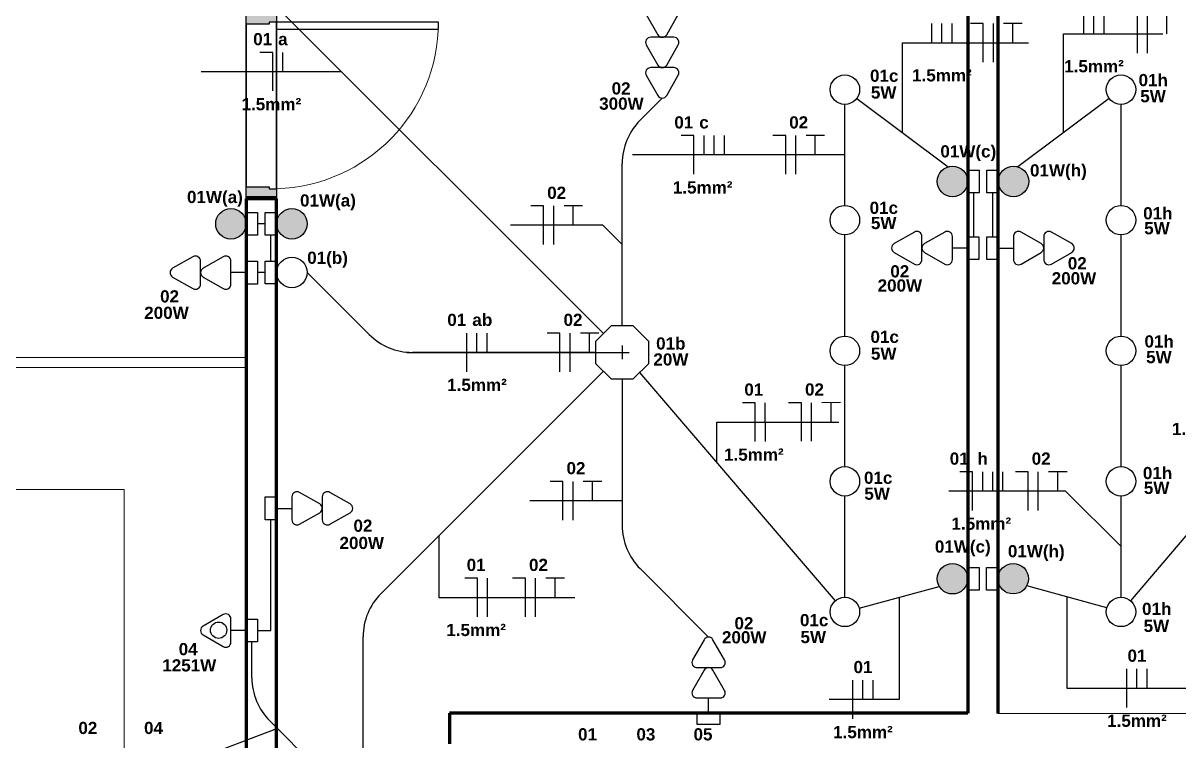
# Model space of a CAD drawing. Extents: x 1450 to 1868, y 82 to 351.
# Drawn here: x 1511.77 to 1517.45, y 143.17 to 146.7 of the extents above; entities that cross this region are included whole.
import ezdxf
from ezdxf.enums import TextEntityAlignment as Align

# ---------------------------------------------------------------- set-up
doc = ezdxf.new("R2010")
doc.units = 0
doc.header["$LTSCALE"] = 0.5
doc.linetypes.add('ELETRODUTO_TETO', pattern=[1000, 1000, 0])
doc.layers.get('0').update_dxf_attribs({"linetype": 'CONTINUOUS'})
for name, color, linetype, lineweight in [('A-DOOR', 31, 'CONTINUOUS', 25), ('A-DOOR-FRAM', 31, 'CONTINUOUS', 9), ('A-FLOR', 192, 'CONTINUOUS', 9), ('A-WALL', 113, 'CONTINUOUS', 30)]:
    doc.layers.add(name, color=color, linetype=linetype, lineweight=lineweight)
for name, color, linetype in [('CENTRAL DE AR', 10, 'CONTINUOUS'), ('ELETRODUTO_TETO', 2, 'CONTINUOUS'), ('FIACAO', 7, 'CONTINUOUS'), ('Iluminação', 7, 'CONTINUOUS'), ('INDICACAO_BIT_FIACAO', 7, 'CONTINUOUS'), ('INDICACAO_CIRCUITO', 2, 'CONTINUOUS'), ('INDICACAO_INTERRUPTOR_FIA', 2, 'CONTINUOUS'), ('INDICACAO_POTENCIA', 1, 'CONTINUOUS'), ('LINHA_DE_CHAMADA', 7, 'CONTINUOUS'), ('LUMINÁRIAS', 3, 'CONTINUOUS'), ('TOMADAS ABNT', 10, 'CONTINUOUS')]:
    doc.layers.add(name, color=color, linetype=linetype)
doc.styles.add('Arial', font='arialbd.ttf', dxfattribs={"height": 100})

# ---------------------------------------------------------------- blocks, each defined once
blk = doc.blocks.new('Porta Simples de Abrir - 80x210cm - Marco de Madeira-3450797-Planta Baixa')
at = {"layer": 'A-DOOR-FRAM', "lineweight": 25}
h = blk.add_hatch(color=256, dxfattribs=at)
h.paths.add_polyline_path([(-450, 75), (-450, -75), (-410, -75), (-409.9, -38), (-400, -38), (-400, 75), (-449.1, 75)], flags=0)
h.paths.add_polyline_path([(400, 75), (400, -38), (410, -38), (410, -75), (450, -75), (450, 75), (419.9, 75)], flags=0)
at = {"layer": 'A-DOOR'}
for p, q in [((400, 75), (-400, 75)), ((-410, -75), (410, -75)), ((375, -75), (375, -871)), ((410, -75), (375, -75)), ((410, -871), (410, -75)), ((375, -871), (410, -871))]:
    blk.add_line(p, q, dxfattribs=at)
at = {"layer": 'A-DOOR', "lineweight": 9}
blk.add_arc((410, -50.9), 820.1, 181.6836, 270, dxfattribs=at)
at = {"layer": 'A-DOOR-FRAM', "lineweight": 25}
for p, q in [((-450, 75), (-400, 75)), ((-450, -75), (-450, 75)), ((-400, 75), (-400, -38)), ((400, 75), (450, 75)), ((400, -38), (400, 75)), ((450, 75), (450, -75)), ((-400, -38), (-410, -38)), ((-410, -38), (-410, -75)), ((410, -38), (400, -38)), ((410, -75), (410, -38)), ((-410, -75), (-450, -75)), ((450, -75), (410, -75))]:
    blk.add_line(p, q, dxfattribs=at)
blk = doc.blocks.new('*U415', base_point=(-26502.02, 35745.69))
at = {"layer": 'LUMINÁRIAS'}
blk.add_circle((-26502.02, 35745.69), 7.25, dxfattribs=at)
blk = doc.blocks.new('*U416', base_point=(-26502.02, 35745.69))
at = {"layer": 'LUMINÁRIAS'}
blk.add_circle((-26502.02, 35745.69), 7.25, dxfattribs=at)
blk = doc.blocks.new('*U417', base_point=(-26502.02, 35745.69))
at = {"layer": 'LUMINÁRIAS'}
blk.add_circle((-26502.02, 35745.69), 7.25, dxfattribs=at)
blk = doc.blocks.new('*U418', base_point=(-26490.44, 35686.54))
at = {"layer": 'LUMINÁRIAS'}
blk.add_circle((-26490.44, 35686.54), 7.25, dxfattribs=at)
blk = doc.blocks.new('*U419', base_point=(-26485.48, 35624.92))
at = {"layer": 'LUMINÁRIAS'}
blk.add_circle((-26485.48, 35624.92), 7.25, dxfattribs=at)
blk = doc.blocks.new('*U420', base_point=(-26797.87, 35335.69))
at = {"layer": 'LUMINÁRIAS'}
blk.add_circle((-26797.87, 35335.69), 7.25, dxfattribs=at)
blk = doc.blocks.new('*U421', base_point=(-26422.74, 35721.5))
at = {"layer": 'LUMINÁRIAS'}
blk.add_circle((-26422.74, 35721.5), 7.25, dxfattribs=at)
blk = doc.blocks.new('*U422', base_point=(-26422.74, 35721.5))
at = {"layer": 'LUMINÁRIAS'}
blk.add_circle((-26422.74, 35721.5), 7.25, dxfattribs=at)
blk = doc.blocks.new('*U423', base_point=(-26403.65, 35583.27))
at = {"layer": 'LUMINÁRIAS'}
blk.add_circle((-26403.65, 35583.27), 7.25, dxfattribs=at)
blk = doc.blocks.new('*U424', base_point=(-26403.65, 35583.27))
at = {"layer": 'LUMINÁRIAS'}
blk.add_circle((-26403.65, 35583.27), 7.25, dxfattribs=at)
blk = doc.blocks.new('*U427', base_point=(-26400.52, 35671.52))
h = blk.add_hatch(color=256)
h.dxf.hatch_style = 1
h.paths.add_polyline_path([(-26408.02, 35679.02, 1), (-26393.02, 35679.02, 1)])
blk.add_lwpolyline([(-26406.13, 35671.52), (-26394.92, 35671.52), (-26394.92, 35665.91), (-26406.13, 35665.91)], close=True)
blk.add_circle((-26400.52, 35679.02), 7.5)
blk = doc.blocks.new('*U430', base_point=(-26646.86, 35363.16))
h = blk.add_hatch(color=256)
h.dxf.hatch_style = 1
h.paths.add_polyline_path([(-26654.36, 35370.66, 1), (-26639.36, 35370.66, 1)])
blk.add_lwpolyline([(-26652.46, 35363.16), (-26641.25, 35363.16), (-26641.25, 35357.56), (-26652.46, 35357.56)], close=True)
blk.add_circle((-26646.86, 35370.66), 7.5)
blk = doc.blocks.new('*U431', base_point=(-26402.45, 35757.91))
for p, q in [((-26394.95, 35763.6), (-26394.95, 35757.91)), ((-26381.25, 35760.08), (-26391.21, 35765.77)), ((-26379.99, 35763.6), (-26379.99, 35757.91)), ((-26366.28, 35760.08), (-26376.25, 35765.77)), ((-26402.45, 35757.91), (-26394.95, 35757.91)), ((-26394.95, 35757.91), (-26394.95, 35752.22)), ((-26391.21, 35750.05), (-26381.25, 35755.74)), ((-26379.99, 35757.91), (-26379.99, 35752.22)), ((-26376.25, 35750.05), (-26366.28, 35755.74))]:
    blk.add_line(p, q)
blk.add_lwpolyline([(-26402.45, 35763.51), (-26402.45, 35752.31), (-26408.05, 35752.31), (-26408.05, 35763.51)], close=True)
for centre, start, end in [((-26392.45, 35763.6), 60.2551, 180), ((-26377.49, 35763.6), 60.2551, 180), ((-26382.49, 35757.91), 299.7449, 60.2551), ((-26367.53, 35757.91), 299.7449, 60.2551), ((-26392.45, 35752.22), 180, 299.7449), ((-26377.49, 35752.22), 180, 299.7449)]:
    blk.add_arc(centre, 2.5, start, end)
blk = doc.blocks.new('*U432', base_point=(-26623.05, 35513.08))
for p, q in [((-26615.55, 35518.78), (-26615.55, 35513.08)), ((-26601.85, 35515.25), (-26611.81, 35520.95)), ((-26600.59, 35518.78), (-26600.59, 35513.08)), ((-26586.89, 35515.25), (-26596.85, 35520.95)), ((-26585.63, 35518.78), (-26585.63, 35513.08)), ((-26571.93, 35515.25), (-26581.89, 35520.95)), ((-26623.05, 35513.08), (-26615.55, 35513.08)), ((-26615.55, 35513.08), (-26615.55, 35507.39)), ((-26600.59, 35513.08), (-26600.59, 35507.39)), ((-26585.63, 35513.08), (-26585.63, 35507.39)), ((-26611.81, 35505.22), (-26601.85, 35510.91)), ((-26596.85, 35505.22), (-26586.89, 35510.91)), ((-26581.89, 35505.22), (-26571.93, 35510.91))]:
    blk.add_line(p, q)
blk.add_lwpolyline([(-26623.05, 35518.69), (-26623.05, 35507.48), (-26628.66, 35507.48), (-26628.66, 35518.69)], close=True)
for centre, start, end in [((-26613.05, 35518.78), 60.2551, 180), ((-26598.09, 35518.78), 60.2551, 180), ((-26583.13, 35518.78), 60.2551, 180), ((-26603.09, 35513.08), 299.7449, 60.2551), ((-26588.13, 35513.08), 299.7449, 60.2551), ((-26573.17, 35513.08), 299.7449, 60.2551), ((-26613.05, 35507.39), 180, 299.7449), ((-26598.09, 35507.39), 180, 299.7449), ((-26583.13, 35507.39), 180, 299.7449)]:
    blk.add_arc(centre, 2.5, start, end)
blk = doc.blocks.new('*U425', base_point=(-26022.33, 35757.8))
h = blk.add_hatch(color=256)
h.dxf.hatch_style = 1
h.paths.add_polyline_path([(-26029.83, 35765.3, 1), (-26014.83, 35765.3, 1)])
blk.add_lwpolyline([(-26027.93, 35757.8), (-26016.72, 35757.8), (-26016.72, 35752.19), (-26027.93, 35752.19)], close=True)
blk.add_circle((-26022.33, 35765.3), 7.5)
blk = doc.blocks.new('*U426', base_point=(-26132.09, 35638.45))
blk.add_lwpolyline([(-26132.09, 35644.05), (-26132.09, 35632.84), (-26137.69, 35632.84), (-26137.69, 35644.05)], close=True)
blk.add_circle((-26124.59, 35638.45), 7.5)
blk = doc.blocks.new('*U429', base_point=(-26071.39, 35761.89))
for p, q in [((-26063.89, 35767.58), (-26063.89, 35761.89)), ((-26050.18, 35764.06), (-26060.15, 35769.75)), ((-26048.93, 35767.58), (-26048.93, 35761.89)), ((-26035.22, 35764.06), (-26045.18, 35769.75)), ((-26071.39, 35761.89), (-26063.89, 35761.89)), ((-26063.89, 35761.89), (-26063.89, 35756.2)), ((-26048.93, 35761.89), (-26048.93, 35756.2)), ((-26060.15, 35754.03), (-26050.18, 35759.72)), ((-26045.18, 35754.03), (-26035.22, 35759.72))]:
    blk.add_line(p, q)
blk.add_lwpolyline([(-26071.39, 35767.49), (-26071.39, 35756.29), (-26076.99, 35756.29), (-26076.99, 35767.49)], close=True)
for centre, start, end in [((-26061.39, 35767.58), 60.2551, 180), ((-26046.43, 35767.58), 60.2551, 180), ((-26051.43, 35761.89), 299.7449, 60.2551), ((-26036.46, 35761.89), 299.7449, 60.2551), ((-26061.39, 35756.2), 180, 299.7449), ((-26046.43, 35756.2), 180, 299.7449)]:
    blk.add_arc(centre, 2.5, start, end)
blk = doc.blocks.new('*U433', base_point=(-26377.98, 35343.84))
for p, q in [((-26370.48, 35349.53), (-26370.48, 35343.84)), ((-26356.78, 35346.01), (-26366.74, 35351.7)), ((-26355.52, 35349.53), (-26355.52, 35343.84)), ((-26341.82, 35346.01), (-26351.78, 35351.7)), ((-26377.98, 35343.84), (-26370.48, 35343.84)), ((-26370.48, 35343.84), (-26370.48, 35338.15)), ((-26366.74, 35335.98), (-26356.78, 35341.67)), ((-26355.52, 35343.84), (-26355.52, 35338.15)), ((-26351.78, 35335.98), (-26341.82, 35341.67))]:
    blk.add_line(p, q)
blk.add_lwpolyline([(-26377.98, 35349.44), (-26377.98, 35338.24), (-26383.59, 35338.24), (-26383.59, 35349.44)], close=True)
for centre, start, end in [((-26367.98, 35349.53), 60.2551, 180), ((-26353.02, 35349.53), 60.2551, 180), ((-26358.02, 35343.84), 299.7449, 60.2551), ((-26343.06, 35343.84), 299.7449, 60.2551), ((-26367.98, 35338.15), 180, 299.7449), ((-26353.02, 35338.15), 180, 299.7449)]:
    blk.add_arc(centre, 2.5, start, end)
blk = doc.blocks.new('*U188', base_point=(-46314.27, 15803.92))
for p, q in [((-46316.44, 15825.12), (-46322.13, 15815.16)), ((-46306.41, 15815.16), (-46312.1, 15825.12)), ((-46319.96, 15811.42), (-46314.27, 15811.42)), ((-46314.27, 15811.42), (-46308.58, 15811.42)), ((-46314.27, 15803.92), (-46314.27, 15811.42))]:
    blk.add_line(p, q)
blk.add_lwpolyline([(-46319.88, 15803.92), (-46308.67, 15803.92), (-46308.67, 15798.31), (-46319.88, 15798.31)], close=True)
blk.add_circle((-46314.1, 15817.46), 4.02)
for centre, start, end in [((-46314.27, 15823.88), 29.7449, 150.2551), ((-46319.96, 15813.92), 150.2551, 270), ((-46308.58, 15813.92), 270, 29.7449)]:
    blk.add_arc(centre, 2.5, start, end)
blk = doc.blocks.new('*U548', base_point=(-28585.85, 34306.46))
at = {"layer": 'LUMINÁRIAS'}
blk.add_lwpolyline([(-28598.94, 34311.88), (-28598.94, 34301.04), (-28591.27, 34293.37), (-28580.43, 34293.37), (-28572.76, 34301.04), (-28572.76, 34311.88), (-28580.43, 34319.55), (-28591.27, 34319.55)], close=True, dxfattribs=at)
for points in [[(-28589.22, 34306.46), (-28582.49, 34306.46)], [(-28585.85, 34309.83), (-28585.85, 34303.1)]]:
    blk.add_lwpolyline(points, dxfattribs=at)
blk = doc.blocks.new('*U551', base_point=(-28058.45, 34543.94))
at = {"linetype": 'ByBlock'}
blk.add_lwpolyline([(-28058.45, 34543.94), (-28058.45, 34593.69)], dxfattribs=at)
blk = doc.blocks.new('*U552', base_point=(-28058.45, 34608.18))
at = {"linetype": 'ByBlock'}
blk.add_lwpolyline([(-28058.45, 34608.18), (-28058.45, 34657.92)], dxfattribs=at)
blk = doc.blocks.new('*U553', base_point=(-28058.45, 34672.42))
at = {"linetype": 'ByBlock'}
blk.add_lwpolyline([(-28058.45, 34672.42), (-28058.45, 34722.16)], dxfattribs=at)
blk = doc.blocks.new('*U554', base_point=(-28058.45, 34736.65))
at = {"linetype": 'ByBlock'}
blk.add_lwpolyline([(-28058.45, 34736.65), (-28058.45, 34786.4)], dxfattribs=at)
blk = doc.blocks.new('*U555', base_point=(-28064.25, 34789.31))
at = {"linetype": 'ByBlock'}
blk.add_lwpolyline([(-28064.25, 34789.31), (-28109.25, 34755.67)], dxfattribs=at)
blk = doc.blocks.new('*U556', base_point=(-28121.67, 34742.88))
at = {"linetype": 'ByBlock'}
blk.add_lwpolyline([(-28121.67, 34742.88), (-28121.67, 34742.88), (-28121.67, 34721.31)], dxfattribs=at)
blk = doc.blocks.new('*U565', base_point=(-27957.86, 34654.87))
at = {"linetype": 'ByBlock'}
blk.add_lwpolyline([(-27957.86, 34654.87), (-28053.76, 34542.21)], dxfattribs=at)
blk = doc.blocks.new('*U435', base_point=(-26539.72, 35312.08))
for p, q in [((-26532.22, 35317.77), (-26532.22, 35312.08)), ((-26518.52, 35314.25), (-26528.48, 35319.94)), ((-26517.26, 35317.77), (-26517.26, 35312.08)), ((-26503.56, 35314.25), (-26513.52, 35319.94)), ((-26539.72, 35312.08), (-26532.22, 35312.08)), ((-26532.22, 35312.08), (-26532.22, 35306.38)), ((-26517.26, 35312.08), (-26517.26, 35306.38)), ((-26528.48, 35304.21), (-26518.52, 35309.91)), ((-26513.52, 35304.21), (-26503.56, 35309.91))]:
    blk.add_line(p, q)
blk.add_lwpolyline([(-26539.72, 35317.68), (-26539.72, 35306.47), (-26545.33, 35306.47), (-26545.33, 35317.68)], close=True)
for centre, start, end in [((-26529.72, 35317.77), 60.2551, 180), ((-26514.76, 35317.77), 60.2551, 180), ((-26519.76, 35312.08), 299.7449, 60.2551), ((-26504.8, 35312.08), 299.7449, 60.2551), ((-26529.72, 35306.38), 180, 299.7449), ((-26514.76, 35306.38), 180, 299.7449)]:
    blk.add_arc(centre, 2.5, start, end)
blk = doc.blocks.new('*U578', base_point=(-28440.62, 34446.47))
at = {"linetype": 'ByBlock'}
blk.add_lwpolyline([(-28440.62, 34446.47), (-28477.28, 34483.12, -0.198912), (-28486.07, 34504.33), (-28486.07, 34521.94)], format="xyb", dxfattribs=at)
blk = doc.blocks.new('*U579', base_point=(-28483.26, 34527.54))
at = {"linetype": 'ByBlock'}
blk.add_lwpolyline([(-28483.26, 34527.54), (-28476.67, 34527.54), (-28476.67, 34582.06)], dxfattribs=at)
blk = doc.blocks.new('*U580', base_point=(-28431.37, 34450.3))
at = {"linetype": 'ByBlock'}
blk.add_lwpolyline([(-28431.37, 34450.3), (-28431.37, 34524.45, -0.198912), (-28422.58, 34545.66), (-28313.12, 34655.12)], format="xyb", dxfattribs=at)
blk = doc.blocks.new('*U581', base_point=(-28303.87, 34651.28))
at = {"linetype": 'ByBlock'}
blk.add_lwpolyline([(-28303.87, 34651.28), (-28303.87, 34579.22, 0.198912), (-28295.08, 34558.01), (-28261.37, 34524.29), (-28261.37, 34524.29)], format="xyb", dxfattribs=at)
blk = doc.blocks.new('*U582', base_point=(-28303.87, 34677.46))
at = {"linetype": 'ByBlock'}
blk.add_lwpolyline([(-28303.87, 34677.46), (-28303.87, 34757.35, -0.198912), (-28295.08, 34778.56), (-28284.16, 34789.49), (-28284.16, 34789.49)], format="xyb", dxfattribs=at)
blk = doc.blocks.new('*U583', base_point=(-28313.12, 34673.63))
at = {"linetype": 'ByBlock'}
blk.add_lwpolyline([(-28313.12, 34673.63), (-28570.81, 34931.32), (-28570.81, 34937.65), (-28570.92, 34937.76)], dxfattribs=at)
blk = doc.blocks.new('*U584', base_point=(-28316.96, 34664.37))
at = {"linetype": 'ByBlock'}
blk.add_lwpolyline([(-28316.96, 34664.37), (-28407.12, 34664.37, -0.198912), (-28428.33, 34673.16), (-28458.87, 34703.7)], format="xyb", dxfattribs=at)
blk = doc.blocks.new('*U585', base_point=(-28476.67, 34709.3))
at = {"linetype": 'ByBlock'}
blk.add_lwpolyline([(-28476.67, 34709.3), (-28476.67, 34722.04)], dxfattribs=at)
blk = doc.blocks.new('*U586', base_point=(-28479.47, 34727.64))
at = {"linetype": 'ByBlock'}
blk.add_lwpolyline([(-28479.47, 34727.64), (-28483.26, 34727.64)], dxfattribs=at)
blk = doc.blocks.new('*U587', base_point=(-28479.47, 34703.66))
at = {"linetype": 'ByBlock'}
blk.add_lwpolyline([(-28479.47, 34703.66), (-28483.26, 34703.64)], dxfattribs=at)
blk = doc.blocks.new('*U588', base_point=(-28295.32, 34654.41))
at = {"linetype": 'ByBlock'}
blk.add_lwpolyline([(-28295.32, 34654.41), (-28199.01, 34542.19)], dxfattribs=at)
blk = doc.blocks.new('*U589', base_point=(-28194.3, 34543.94))
at = {"linetype": 'ByBlock'}
blk.add_lwpolyline([(-28194.3, 34543.94), (-28194.3, 34593.69)], dxfattribs=at)
blk = doc.blocks.new('*U590', base_point=(-28194.3, 34608.18))
at = {"linetype": 'ByBlock'}
blk.add_lwpolyline([(-28194.3, 34608.18), (-28194.3, 34657.92)], dxfattribs=at)
blk = doc.blocks.new('*U591', base_point=(-28194.3, 34672.42))
at = {"linetype": 'ByBlock'}
blk.add_lwpolyline([(-28194.3, 34672.42), (-28194.3, 34722.16)], dxfattribs=at)
blk = doc.blocks.new('*U592', base_point=(-28194.3, 34736.65))
at = {"linetype": 'ByBlock'}
blk.add_lwpolyline([(-28194.3, 34736.65), (-28194.3, 34786.4)], dxfattribs=at)
blk = doc.blocks.new('*U593', base_point=(-28188.5, 34789.31))
at = {"linetype": 'ByBlock'}
blk.add_lwpolyline([(-28188.5, 34789.31), (-28143.49, 34755.67)], dxfattribs=at)
blk = doc.blocks.new('*U594', base_point=(-28131.07, 34742.88))
at = {"linetype": 'ByBlock'}
blk.add_lwpolyline([(-28131.07, 34742.88), (-28131.07, 34742.88), (-28131.07, 34721.31)], dxfattribs=at)
blk = doc.blocks.new('*U595', base_point=(-28065.43, 34538.64))
at = {"linetype": 'ByBlock'}
blk.add_lwpolyline([(-28065.43, 34538.64), (-28104.8, 34549.61)], dxfattribs=at)
blk = doc.blocks.new('*U596', base_point=(-28187.3, 34538.58))
at = {"linetype": 'ByBlock'}
blk.add_lwpolyline([(-28187.3, 34538.58), (-28147.85, 34549.24)], dxfattribs=at)
blk = doc.blocks.new('*U699', base_point=(576.818, 148.746))
blk.add_line((576.818, 148.556), (576.818, 148.936))
blk = doc.blocks.new('*U700', base_point=(665.55, 144.199))
blk.add_line((665.55, 144.199), (665.55, 144.389))
blk = doc.blocks.new('*U982', base_point=(-28050.61, 34499.16))
at = {"xscale": 50, "yscale": 50, "zscale": 50}
for name, p in [('*U699', (-28055.61, 34499.16)), ('*U700', (-28050.61, 34499.16)), ('*U700', (-28045.61, 34499.16))]:
    blk.add_blockref(name, p, dxfattribs=at)
blk = doc.blocks.new('*U698', base_point=(608.67, 153.293))
for p, q in [((608.67, 153.483), (608.544, 153.483)), ((608.67, 153.103), (608.67, 153.483))]:
    blk.add_line(p, q)
blk = doc.blocks.new('*U983', base_point=(-28141.91, 34596.12))
at = {"xscale": 50, "yscale": 50, "zscale": 50}
for name, p in [('*U698', (-28146.24, 34596.12)), ('*U700', (-28141.24, 34596.12)), ('*U700', (-28136.24, 34596.12)), ('*U700', (-28131.24, 34596.12))]:
    blk.add_blockref(name, p, dxfattribs=at)
blk = doc.blocks.new('*U701', base_point=(635.972, 148.746))
at = {"linetype": 'Continuous'}
for p, q in [((636.064, 148.936), (635.881, 148.936)), ((635.972, 148.746), (635.972, 148.936))]:
    blk.add_line(p, q, dxfattribs=at)
blk = doc.blocks.new('*U984', base_point=(-28108.5, 34596.12))
at = {"xscale": 50, "yscale": 50, "zscale": 50}
for name, p in [('*U698', (-28114.91, 34596.12)), ('*U699', (-28109.91, 34596.12)), ('*U701', (-28100.33, 34596.12))]:
    blk.add_blockref(name, p, dxfattribs=at)
blk = doc.blocks.new('*U985', base_point=(-28071.75, 34850.28))
at = {"xscale": 50, "yscale": 50, "zscale": 50}
for p in [(-28076.75, 34850.28), (-28071.75, 34850.28), (-28066.75, 34850.28)]:
    blk.add_blockref('*U700', p, dxfattribs=at)
blk = doc.blocks.new('*U986', base_point=(-28044.01, 34850.28))
at = {"xscale": 50, "yscale": 50, "zscale": 50}
for name, p in [('*U698', (-28050.42, 34850.28)), ('*U699', (-28045.42, 34850.28)), ('*U701', (-28035.84, 34850.28))]:
    blk.add_blockref(name, p, dxfattribs=at)
blk = doc.blocks.new('*U1778', base_point=(608.67, 153.293))
for p, q in [((608.67, 153.483), (608.544, 153.483)), ((608.67, 153.103), (608.67, 153.483))]:
    blk.add_line(p, q)
blk = doc.blocks.new('*U1780', base_point=(576.818, 148.746))
blk.add_line((576.818, 148.556), (576.818, 148.936))
blk = doc.blocks.new('*U2125', base_point=(1514.1572, 143.8772))
at = {"xscale": 0.5, "yscale": 0.5, "zscale": 0.5}
for name, p in [('*U1778', (1514.1639, 143.8772)), ('*U1780', (1514.2139, 143.8772))]:
    blk.add_blockref(name, p, dxfattribs=at)
blk = doc.blocks.new('*U1782', base_point=(635.972, 148.746))
at = {"linetype": 'Continuous'}
for p, q in [((636.064, 148.936), (635.881, 148.936)), ((635.972, 148.746), (635.972, 148.936))]:
    blk.add_line(p, q, dxfattribs=at)
blk = doc.blocks.new('*U2126', base_point=(1514.6296, 143.8772))
at = {"xscale": 0.5, "yscale": 0.5, "zscale": 0.5}
for name, p in [('*U1778', (1514.5656, 143.8772)), ('*U1780', (1514.6156, 143.8772)), ('*U1782', (1514.7113, 143.8772))]:
    blk.add_blockref(name, p, dxfattribs=at)
blk = doc.blocks.new('*U1797', base_point=(665.55, 144.199))
blk.add_line((665.55, 144.199), (665.55, 144.389))
blk = doc.blocks.new('*U2132', base_point=(1512.9882, 146.4637))
at = {"xscale": 0.5, "yscale": 0.5, "zscale": 0.5}
for name, p in [('*U1778', (1512.9949, 146.4637)), ('*U1797', (1513.0449, 146.4637))]:
    blk.add_blockref(name, p, dxfattribs=at)
blk = doc.blocks.new('*U2133', base_point=(1514.3918, 145.708))
at = {"xscale": 0.5, "yscale": 0.5, "zscale": 0.5}
for name, p in [('*U1778', (1514.3277, 145.708)), ('*U1780', (1514.3777, 145.708)), ('*U1782', (1514.4735, 145.708))]:
    blk.add_blockref(name, p, dxfattribs=at)
blk = doc.blocks.new('*U2134', base_point=(1514.4868, 144.3531))
at = {"xscale": 0.5, "yscale": 0.5, "zscale": 0.5}
for name, p in [('*U1778', (1514.4227, 144.3531)), ('*U1780', (1514.4727, 144.3531)), ('*U1782', (1514.5685, 144.3531))]:
    blk.add_blockref(name, p, dxfattribs=at)
blk = doc.blocks.new('*U2135', base_point=(1515.5255, 144.7398))
at = {"xscale": 0.4999999999999999, "yscale": 0.4999999999999999, "zscale": 0.4999999999999999}
for name, p in [('*U1778', (1515.5321, 144.7398)), ('*U1780', (1515.5821, 144.7398))]:
    blk.add_blockref(name, p, dxfattribs=at)
blk = doc.blocks.new('*U2136', base_point=(1515.9979, 144.7403))
at = {"xscale": 0.5, "yscale": 0.5, "zscale": 0.5}
for name, p in [('*U1778', (1515.9338, 144.7403)), ('*U1780', (1515.9838, 144.7403)), ('*U1782', (1516.0795, 144.7403))]:
    blk.add_blockref(name, p, dxfattribs=at)
blk = doc.blocks.new('*U2137', base_point=(1513.9998, 145.0827))
at = {"xscale": 0.5, "yscale": 0.5, "zscale": 0.5}
for name, p in [('*U1780', (1513.9498, 145.0827)), ('*U1797', (1513.9998, 145.0827)), ('*U1797', (1514.0498, 145.0827))]:
    blk.add_blockref(name, p, dxfattribs=at)
blk = doc.blocks.new('*U2138', base_point=(1514.4722, 145.0827))
at = {"xscale": 0.5, "yscale": 0.5, "zscale": 0.5}
for name, p in [('*U1778', (1514.4081, 145.0827)), ('*U1780', (1514.4581, 145.0827)), ('*U1782', (1514.5539, 145.0827))]:
    blk.add_blockref(name, p, dxfattribs=at)
blk = doc.blocks.new('*U2148', base_point=(1515.1101, 146.0542))
at = {"xscale": 0.5, "yscale": 0.5, "zscale": 0.5}
for name, p in [('*U1778', (1515.0668, 146.0542)), ('*U1797', (1515.1168, 146.0542)), ('*U1797', (1515.1668, 146.0542)), ('*U1797', (1515.2168, 146.0542))]:
    blk.add_blockref(name, p, dxfattribs=at)
blk = doc.blocks.new('*U2149', base_point=(1515.5825, 146.0542))
at = {"xscale": 0.5, "yscale": 0.5, "zscale": 0.5}
for name, p in [('*U1778', (1515.5185, 146.0542)), ('*U1780', (1515.5685, 146.0542)), ('*U1782', (1515.6642, 146.0542))]:
    blk.add_blockref(name, p, dxfattribs=at)
blk = doc.blocks.new('*U2150', base_point=(1516.438, 146.6057))
at = {"xscale": 0.5, "yscale": 0.5, "zscale": 0.5}
for p in [(1516.388, 146.6057), (1516.438, 146.6057), (1516.488, 146.6057)]:
    blk.add_blockref('*U1797', p, dxfattribs=at)
blk = doc.blocks.new('*U2151', base_point=(1516.9104, 146.6057))
at = {"xscale": 0.5, "yscale": 0.5, "zscale": 0.5}
for name, p in [('*U1778', (1516.8463, 146.6057)), ('*U1780', (1516.8963, 146.6057)), ('*U1782', (1516.9921, 146.6057))]:
    blk.add_blockref(name, p, dxfattribs=at)
blk = doc.blocks.new('*U2156', base_point=(1515.7322, 143.3747))
at = {"xscale": 0.5, "yscale": 0.5, "zscale": 0.5}
for name, p in [('*U1780', (1515.6822, 143.3747)), ('*U1797', (1515.7322, 143.3747)), ('*U1797', (1515.7822, 143.3747))]:
    blk.add_blockref(name, p, dxfattribs=at)

msp = doc.modelspace()

# ---------------------------------------------------------------- linework, layer by layer
msp.add_line((1513.0142, 145.8377), (1513.0142, 145.7154))
at = {"layer": 'A-FLOR'}
for p, q in [((1512.8642, 145.0577), (1511.0392, 145.0577)), ((1511.0392, 145.0077), (1512.8642, 145.0077)), ((1510.2642, 144.4077), (1512.2642, 144.4077)), ((1512.2642, 144.4077), (1512.2642, 141.0577))]:
    msp.add_line(p, q, dxfattribs=at)
at = {"layer": 'A-WALL', "lineweight": 70}
for p, q in [((1516.4142, 146.8577), (1516.4142, 143.3282)), ((1516.5632, 143.3067), (1516.5642, 146.8577)), ((1512.8642, 145.8377), (1512.8642, 141.6577)), ((1513.0142, 145.8377), (1512.8642, 145.8377)), ((1513.0142, 142.3089), (1513.0142, 145.8377)), ((1516.4142, 143.3077), (1513.8642, 143.3077)), ((1513.8642, 143.3077), (1513.8642, 143.1577)), ((1516.4142, 143.3282), (1516.4142, 143.3077))]:
    msp.add_line(p, q, dxfattribs=at)
at = {"layer": 'A-WALL'}
for p, q in [((1513.0142, 146.7077), (1513.0142, 145.8877)), ((1512.8642, 145.8977), (1512.8642, 146.6977)), ((1512.8642, 145.8377), (1512.8642, 145.8477)), ((1513.0142, 145.8477), (1513.0142, 145.8377))]:
    msp.add_line(p, q, dxfattribs=at)
at = {"layer": 'A-WALL', "lineweight": 9}
for p, q in [((1513.0132, 141.8067), (1513.0132, 145.8377)), ((1516.5632, 143.3067), (1519.1132, 143.3067))]:
    msp.add_line(p, q, dxfattribs=at)
at = {"layer": 'LINHA_DE_CHAMADA'}
for points in [[(1516.8854, 146.1638), (1516.8854, 146.6505), (1517.3744, 146.6505)], [(1516.093, 146.1638), (1516.093, 146.6057), (1516.7127, 146.6057)], [(1513.3332, 146.4637), (1512.6432, 146.4637)], [(1515.8099, 146.0542), (1514.7651, 146.0542)], [(1514.7142, 145.613), (1514.6192, 145.708), (1514.1644, 145.708)], [(1513.6548, 145.0827), (1514.6996, 145.0827)], [(1515.1805, 144.5394), (1515.1805, 144.7395), (1515.7795, 144.7401)], [(1517.1684, 144.1271), (1516.8953, 144.4001), (1516.3207, 144.4001)], [(1514.7142, 144.3531), (1514.2594, 144.3531)], [(1513.8122, 144.1807), (1513.8122, 143.8772), (1514.4817, 143.8772)], [(1516.0772, 143.8781), (1516.0772, 143.3747), (1515.7322, 143.3747)], [(1516.9018, 143.8802), (1516.9018, 143.4305), (1517.5918, 143.4305)], [(1513.0184, 143.2319), (1512.6042, 143.0751), (1511.8579, 143.0751)]]:
    msp.add_lwpolyline(points, dxfattribs=at)

# ---------------------------------------------------------------- block references
at = {"layer": 'A-DOOR', "xscale": 0.00100000000000115, "yscale": 0.00100000000000115, "zscale": 0.00100000000000115, "rotation": 89.9999999999912}
msp.add_blockref('Porta Simples de Abrir - 80x210cm - Marco de Madeira-3450797-Planta Baixa', (1512.9392, 146.2977), dxfattribs=at)
at = {"layer": 'CENTRAL DE AR', "xscale": 0.01000000108748102, "yscale": 0.01000000108748102, "zscale": 0.01000000108748102, "rotation": 89.99999999997297}
msp.add_blockref('*U188', (1512.8642, 143.7143), dxfattribs=at)
at = {"layer": 'ELETRODUTO_TETO', "linetype": 'ELETRODUTO_TETO', "xscale": 0.01000000108748102, "yscale": 0.01000000108748102, "zscale": 0.01000000108748102}
for name, p in [('*U583', (1514.6217, 145.1752)), ('*U582', (1514.7142, 145.2135)), ('*U593', (1515.8679, 146.332)), ('*U555', (1517.1104, 146.332)), ('*U592', (1515.8099, 145.8055)), ('*U554', (1517.1684, 145.8055)), ('*U594', (1516.4422, 145.8677)), ('*U556', (1516.5362, 145.8677)), ('*U586', (1512.9582, 145.7154)), ('*U585', (1512.9862, 145.5319)), ('*U591', (1515.8099, 145.1631)), ('*U553', (1517.1684, 145.1631)), ('*U587', (1512.9582, 145.4756)), ('*U584', (1514.5833, 145.0827)), ('*U590', (1515.8099, 144.5207)), ('*U552', (1517.1684, 144.5207)), ('*U580', (1513.4392, 142.9419)), ('*U581', (1514.7142, 144.9518)), ('*U588', (1514.7997, 144.983)), ('*U565', (1518.1743, 144.9876)), ('*U589', (1515.8099, 143.8783)), ('*U551', (1517.1684, 143.8783)), ('*U579', (1512.9203, 143.7143)), ('*U596', (1515.8799, 143.8248)), ('*U595', (1517.0986, 143.8253)), ('*U578', (1513.3467, 142.9036))]:
    msp.add_blockref(name, p, dxfattribs=at)
at = {"layer": 'FIACAO', "xscale": 0.01000000108748102, "yscale": 0.01000000108748102, "zscale": 0.01000000108748102}
for name, p in [('*U985', (1517.0354, 146.6505)), ('*U986', (1517.3128, 146.6505)), ('*U983', (1516.481, 144.4001)), ('*U984', (1516.7756, 144.4001)), ('*U982', (1517.2468, 143.4305))]:
    msp.add_blockref(name, p, dxfattribs=at)
at = {"layer": 'FIACAO', "color": 1}
for name, p in [('*U2150', (1516.2871, 146.6057)), ('*U2151', (1516.5544, 146.6057)), ('*U2132', (1512.9882, 146.4637)), ('*U2148', (1515.1101, 146.0542)), ('*U2149', (1515.5825, 146.0542)), ('*U2133', (1514.3918, 145.708)), ('*U2137', (1513.9998, 145.0827)), ('*U2138', (1514.4722, 145.0827)), ('*U2134', (1514.4868, 144.3531)), ('*U2125', (1513.9956, 143.8772)), ('*U2126', (1514.3023, 143.8772)), ('*U2156', (1515.8987, 143.3747))]:
    msp.add_blockref(name, p, dxfattribs=at)
for name, p, rotation in [('*U2135', (1515.3618, 144.7398), 0.05677951847043728), ('*U2136', (1515.6603, 144.7403), 0.05677951847137622)]:
    msp.add_blockref(name, p, dxfattribs=dict(at, rotation=rotation))
at = {"layer": 'Iluminação', "xscale": 0.01000000108748102, "yscale": 0.01000000108748102, "zscale": 0.01000000108748102}
for name, p in [('*U415', (1515.8099, 146.3754)), ('*U420', (1517.1684, 146.3754)), ('*U416', (1515.8099, 145.733)), ('*U421', (1517.1684, 145.733)), ('*U548', (1514.7142, 145.0827)), ('*U417', (1515.8099, 145.0906)), ('*U422', (1517.1684, 145.0906)), ('*U418', (1515.8099, 144.4482)), ('*U423', (1517.1684, 144.4482)), ('*U419', (1515.8099, 143.8059)), ('*U424', (1517.1684, 143.8059))]:
    msp.add_blockref(name, p, dxfattribs=at)
at = {"layer": 'TOMADAS ABNT', "xscale": 0.01000000108748102, "yscale": 0.01000000108748102, "zscale": 0.01000000108748102}
for name, p, rotation in [('*U432', (1514.9113, 146.8577), 269.9999999999958), ('*U425', (1516.4142, 145.9238), 89.9999999999959), ('*U427', (1516.5642, 145.9238), 269.9999999999958), ('*U425', (1512.8642, 145.7154), 89.9999999999959), ('*U425', (1513.0142, 145.7154), 269.9999999999958), ('*U431', (1516.4136, 145.596), 179.9999999999958), ('*U429', (1512.8642, 145.475), 179.9999999999958), ('*U425', (1516.4142, 143.9691), 89.9999999999959), ('*U430', (1516.5632, 143.9691), 270.0706078190768), ('*U435', (1515.1392, 143.3077), 89.9999999999959)]:
    msp.add_blockref(name, p, dxfattribs=dict(at, rotation=rotation))
for name, p in [('*U431', (1516.5639, 145.596)), ('*U426', (1513.0142, 145.4759)), ('*U433', (1513.0142, 144.3155))]:
    msp.add_blockref(name, p, dxfattribs=at)

# ---------------------------------------------------------------- texts
at = {"layer": 'INDICACAO_BIT_FIACAO', "style": 'Arial'}
for p in [(1517.0354, 146.5205), (1516.2871, 146.4757), (1512.9882, 146.3337), (1515.1101, 145.9242), (1513.9998, 144.9527), (1517.5656, 144.7359), (1515.3619, 144.6098), (1516.481, 144.2701), (1513.9956, 143.7472), (1517.2468, 143.3005), (1515.8987, 143.2447)]:
    msp.add_text('1.5mm²', height=0.06, dxfattribs=at).set_placement(p, align=Align.TOP_CENTER)
at = {"layer": 'INDICACAO_CIRCUITO', "style": 'Arial'}
for s, p in [('01', (1512.9454, 146.5937)), ('01', (1515.0173, 146.1842)), ('02', (1515.5825, 146.1842)), ('02', (1514.3918, 145.838)), ('01', (1513.9003, 145.2127)), ('02', (1514.4722, 145.2127)), ('01', (1515.3617, 144.8698)), ('02', (1515.6602, 144.8703)), ('01', (1516.3722, 144.5301)), ('02', (1516.7756, 144.5301)), ('02', (1514.4868, 144.4831)), ('01', (1513.9956, 144.0072)), ('02', (1514.3023, 144.0072)), ('01', (1517.2468, 143.5605)), ('01', (1515.8987, 143.5047)), ('02', (1512.0853, 143.2051)), ('04', (1512.4084, 143.2051)), ('01', (1514.5437, 143.1738)), ('03', (1514.8308, 143.1738)), ('05', (1515.1117, 143.1738))]:
    msp.add_text(s, height=0.06, dxfattribs=at).set_placement(p, align=Align.CENTER)
for s, p in [('01c', (1515.9335, 146.4139)), ('01h', (1517.2547, 146.3924)), ('02', (1514.6623, 146.3514)), ('01W(c)', (1516.2796, 146.0417)), ('01W(h)', (1516.7206, 145.9481)), ('01W(a)', (1512.573, 145.8173)), ('01W(a)', (1513.1292, 145.8003)), ('01c', (1515.9315, 145.7639)), ('01h', (1517.2773, 145.7372)), ('01(b)', (1513.1645, 145.5183)), ('02', (1516.9065, 145.4911)), ('02', (1516.0333, 145.4515)), ('02', (1512.4407, 145.3283)), ('01c', (1515.9357, 145.1292)), ('01b', (1514.8811, 145.0966)), ('01h', (1517.2837, 145.1067)), ('01c', (1515.9038, 144.436)), ('01h', (1517.276, 144.4592)), ('02', (1513.392, 144.2)), ('01W(c)', (1516.2525, 144.0974)), ('01W(h)', (1516.6118, 144.0746)), ('01h', (1517.2719, 143.791)), ('02', (1515.2666, 143.7201)), ('01c', (1515.5887, 143.7354)), ('04', (1512.5323, 143.5929))]:
    msp.add_text(s, height=0.06, dxfattribs=at).set_placement(p)
at = {"layer": 'INDICACAO_INTERRUPTOR_FIA', "style": 'Arial'}
for s, p in [('a', (1513.0449, 146.5937)), ('c', (1515.1168, 146.1842)), ('a', (1513.9998, 145.2127)), ('b', (1514.0498, 145.2127)), ('h', (1516.4876, 144.5301))]:
    msp.add_text(s, height=0.06, dxfattribs=at).set_placement(p, align=Align.CENTER)
at = {"layer": 'INDICACAO_POTENCIA', "style": 'Arial'}
for s, p in [('5W', (1515.9378, 146.3314)), ('5W', (1517.263, 146.3131)), ('300W', (1514.6009, 146.2766)), ('5W', (1515.9378, 145.6891)), ('5W', (1517.2824, 145.6636)), ('200W', (1516.8274, 145.4173)), ('200W', (1515.9709, 145.3819)), ('200W', (1512.3626, 145.2474)), ('20W', (1514.8676, 145.018)), ('5W', (1515.9378, 145.0467)), ('5W', (1517.292, 145.0296)), ('5W', (1517.2807, 144.3861)), ('5W', (1515.9054, 144.3578)), ('200W', (1513.3234, 144.1152)), ('5W', (1517.2795, 143.7072)), ('200W', (1515.205, 143.6511)), ('5W', (1515.5915, 143.6525)), ('1251W', (1512.4514, 143.5129))]:
    msp.add_text(s, height=0.06, dxfattribs=at).set_placement(p)

doc.saveas('drawing.dxf')
